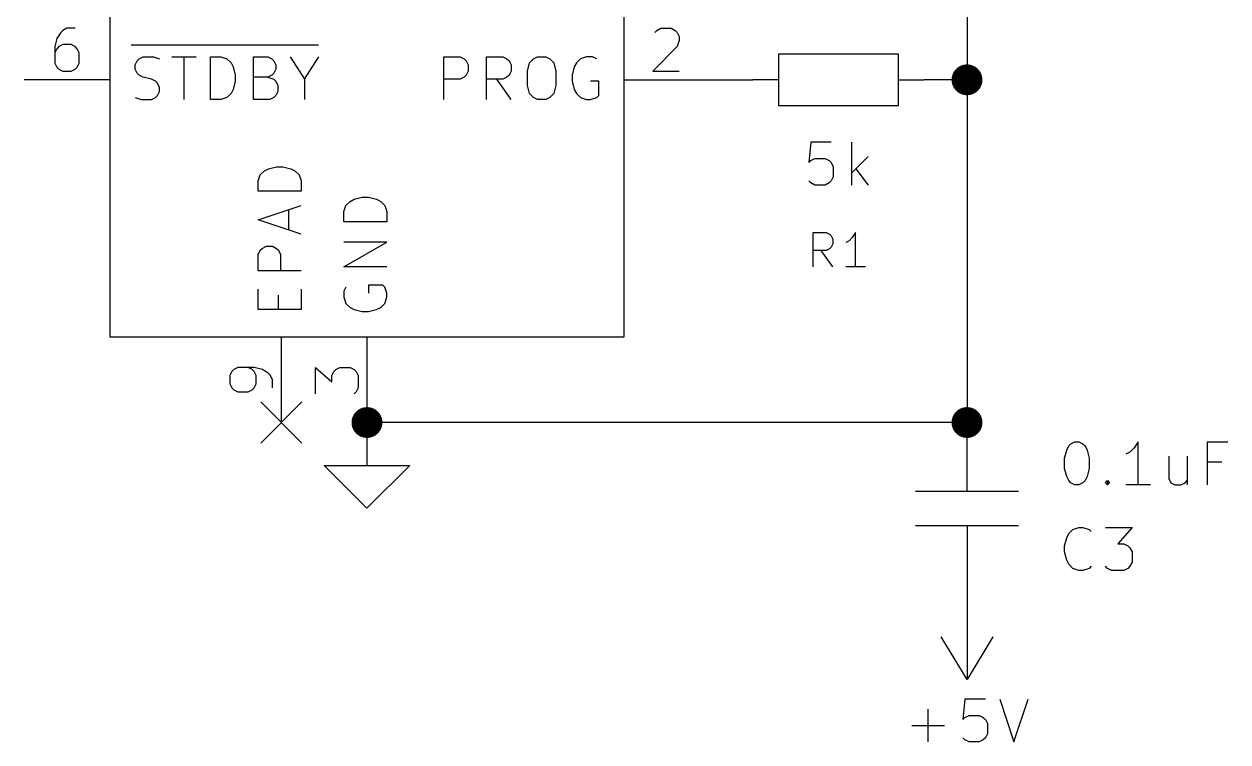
# Model space of a CAD drawing. Header units: inches. Extents: x 0.4 to 11.3, y -7.9 to -0.4.
# Drawn here: x 5.9 to 7.304, y -2.423 to -1.585 of the extents above; entities that cross this region are included whole.
import ezdxf

# ---------------------------------------------------------------- set-up
doc = ezdxf.new("R2010")
doc.units = ezdxf.units.IN
doc.header["$MEASUREMENT"] = 0
for name, color, linetype in [('BLUE', 174, 'CONTINUOUS'), ('GREENSIXTYFIVE', 129, 'CONTINUOUS'), ('LIGHTGREEN', 92, 'CONTINUOUS'), ('LIGHTRED', 12, 'CONTINUOUS'), ('RED', 14, 'CONTINUOUS'), ('WHITE', 250, 'CONTINUOUS')]:
    doc.layers.add(name, color=color, linetype=linetype)

msp = doc.modelspace()

# ---------------------------------------------------------------- linework, layer by layer
at = {"layer": 'BLUE', "linetype": 'CONTINUOUS'}
for p, q in [((6.176, -2.026), (6.224, -2.074)), ((6.224, -2.026), (6.176, -2.074))]:
    msp.add_line(p, q, dxfattribs=at)
at = {"layer": 'GREENSIXTYFIVE', "linetype": 'CONTINUOUS'}
for p, q in [((6.025, -1.6093), (6.2436, -1.6093)), ((6.025, -1.6093), (6.2436, -1.6093)), ((6.0295, -1.6327), (6.0319, -1.6279)), ((6.0295, -1.6327), (6.0319, -1.6279)), ((6.0319, -1.6279), (6.0343, -1.6255)), ((6.0319, -1.6279), (6.0343, -1.6255)), ((6.0343, -1.6255), (6.039, -1.6231)), ((6.0343, -1.6255), (6.039, -1.6231)), ((6.039, -1.6231), (6.0509, -1.6231)), ((6.039, -1.6231), (6.0509, -1.6231)), ((6.0509, -1.6231), (6.0581, -1.6255)), ((6.0509, -1.6231), (6.0581, -1.6255)), ((6.0724, -1.6231), (6.1009, -1.6231)), ((6.0724, -1.6231), (6.1009, -1.6231)), ((6.0867, -1.6731), (6.0867, -1.6231)), ((6.0867, -1.6731), (6.0867, -1.6231)), ((6.1176, -1.6731), (6.1176, -1.6231)), ((6.1176, -1.6231), (6.1295, -1.6231)), ((6.1176, -1.6731), (6.1176, -1.6231)), ((6.1176, -1.6231), (6.1295, -1.6231)), ((6.1295, -1.6231), (6.1367, -1.6255)), ((6.1295, -1.6231), (6.1367, -1.6255)), ((6.1367, -1.6255), (6.1414, -1.6303)), ((6.1367, -1.6255), (6.1414, -1.6303)), ((6.1676, -1.6731), (6.1676, -1.6231)), ((6.1676, -1.6231), (6.1843, -1.6231)), ((6.1676, -1.6731), (6.1676, -1.6231)), ((6.1676, -1.6231), (6.1843, -1.6231)), ((6.1843, -1.6231), (6.189, -1.6255)), ((6.1843, -1.6231), (6.189, -1.6255)), ((6.189, -1.6255), (6.1914, -1.6279)), ((6.189, -1.6255), (6.1914, -1.6279)), ((6.1914, -1.6279), (6.1938, -1.6327)), ((6.1914, -1.6279), (6.1938, -1.6327)), ((6.2105, -1.6231), (6.2271, -1.6493)), ((6.2105, -1.6231), (6.2271, -1.6493)), ((6.2271, -1.6493), (6.2438, -1.6231)), ((6.2271, -1.6493), (6.2438, -1.6231)), ((6.3895, -1.6731), (6.3895, -1.6231)), ((6.3895, -1.6231), (6.4086, -1.6231)), ((6.3895, -1.6731), (6.3895, -1.6231)), ((6.3895, -1.6231), (6.4086, -1.6231)), ((6.4086, -1.6231), (6.4133, -1.6255)), ((6.4086, -1.6231), (6.4133, -1.6255)), ((6.4133, -1.6255), (6.4157, -1.6279)), ((6.4133, -1.6255), (6.4157, -1.6279)), ((6.4157, -1.6279), (6.4181, -1.6327)), ((6.4157, -1.6279), (6.4181, -1.6327)), ((6.4395, -1.6731), (6.4395, -1.6231)), ((6.4395, -1.6231), (6.4586, -1.6231)), ((6.4395, -1.6731), (6.4395, -1.6231)), ((6.4395, -1.6231), (6.4586, -1.6231)), ((6.4586, -1.6231), (6.4633, -1.6255)), ((6.4586, -1.6231), (6.4633, -1.6255)), ((6.4633, -1.6255), (6.4657, -1.6279)), ((6.4633, -1.6255), (6.4657, -1.6279)), ((6.4657, -1.6279), (6.4681, -1.6327)), ((6.4657, -1.6279), (6.4681, -1.6327)), ((6.4895, -1.6303), (6.4943, -1.6255)), ((6.4895, -1.6303), (6.4943, -1.6255)), ((6.4943, -1.6255), (6.499, -1.6231)), ((6.4943, -1.6255), (6.499, -1.6231)), ((6.499, -1.6231), (6.5086, -1.6231)), ((6.499, -1.6231), (6.5086, -1.6231)), ((6.5086, -1.6231), (6.5133, -1.6255)), ((6.5086, -1.6231), (6.5133, -1.6255)), ((6.5133, -1.6255), (6.5181, -1.6303)), ((6.5133, -1.6255), (6.5181, -1.6303)), ((6.549, -1.6255), (6.5443, -1.6303)), ((6.549, -1.6255), (6.5443, -1.6303)), ((6.5562, -1.6231), (6.549, -1.6255)), ((6.5562, -1.6231), (6.549, -1.6255)), ((6.5633, -1.6231), (6.5562, -1.6231)), ((6.5633, -1.6231), (6.5562, -1.6231)), ((6.5681, -1.6255), (6.5633, -1.6231)), ((6.5681, -1.6255), (6.5633, -1.6231)), ((6.0295, -1.6374), (6.0295, -1.6327)), ((6.0295, -1.6374), (6.0295, -1.6327)), ((6.0319, -1.6422), (6.0295, -1.6374)), ((6.0319, -1.6422), (6.0295, -1.6374)), ((6.0343, -1.6446), (6.0319, -1.6422)), ((6.0343, -1.6446), (6.0319, -1.6422)), ((6.1414, -1.6303), (6.1438, -1.635)), ((6.1414, -1.6303), (6.1438, -1.635)), ((6.1438, -1.635), (6.1462, -1.6446)), ((6.1438, -1.635), (6.1462, -1.6446)), ((6.1914, -1.6422), (6.189, -1.6446)), ((6.1914, -1.6422), (6.189, -1.6446)), ((6.1938, -1.6374), (6.1914, -1.6422)), ((6.1938, -1.6374), (6.1914, -1.6422)), ((6.1938, -1.6327), (6.1938, -1.6374)), ((6.1938, -1.6327), (6.1938, -1.6374)), ((6.4181, -1.6398), (6.4157, -1.6446)), ((6.4181, -1.6398), (6.4157, -1.6446)), ((6.4181, -1.6327), (6.4181, -1.6398)), ((6.4181, -1.6327), (6.4181, -1.6398)), ((6.4681, -1.6398), (6.4657, -1.6446)), ((6.4681, -1.6398), (6.4657, -1.6446)), ((6.4681, -1.6327), (6.4681, -1.6398)), ((6.4681, -1.6327), (6.4681, -1.6398)), ((6.4871, -1.6398), (6.4895, -1.6303)), ((6.4871, -1.6398), (6.4895, -1.6303)), ((6.4871, -1.6565), (6.4871, -1.6398)), ((6.4871, -1.6565), (6.4871, -1.6398)), ((6.5181, -1.6303), (6.5205, -1.6398)), ((6.5181, -1.6303), (6.5205, -1.6398)), ((6.5205, -1.6398), (6.5205, -1.6565)), ((6.5205, -1.6398), (6.5205, -1.6565)), ((6.5419, -1.635), (6.5395, -1.6446)), ((6.5419, -1.635), (6.5395, -1.6446)), ((6.5443, -1.6303), (6.5419, -1.635)), ((6.5443, -1.6303), (6.5419, -1.635)), ((6.039, -1.6469), (6.0343, -1.6446)), ((6.039, -1.6469), (6.0343, -1.6446)), ((6.0486, -1.6493), (6.039, -1.6469)), ((6.0486, -1.6493), (6.039, -1.6469)), ((6.0533, -1.6517), (6.0486, -1.6493)), ((6.0533, -1.6517), (6.0486, -1.6493)), ((6.0557, -1.6541), (6.0533, -1.6517)), ((6.0557, -1.6541), (6.0533, -1.6517)), ((6.0581, -1.6588), (6.0557, -1.6541)), ((6.0581, -1.6588), (6.0557, -1.6541)), ((6.1462, -1.6517), (6.1438, -1.6612)), ((6.1462, -1.6517), (6.1438, -1.6612)), ((6.1462, -1.6446), (6.1462, -1.6517)), ((6.1462, -1.6446), (6.1462, -1.6517)), ((6.1843, -1.6469), (6.1676, -1.6469)), ((6.1843, -1.6469), (6.1676, -1.6469)), ((6.189, -1.6446), (6.1843, -1.6469)), ((6.189, -1.6446), (6.1843, -1.6469)), ((6.1843, -1.6469), (6.1914, -1.6493)), ((6.1843, -1.6469), (6.1914, -1.6493)), ((6.1914, -1.6493), (6.1938, -1.6517)), ((6.1914, -1.6493), (6.1938, -1.6517)), ((6.1938, -1.6517), (6.1962, -1.6565)), ((6.1938, -1.6517), (6.1962, -1.6565)), ((6.1962, -1.6565), (6.1962, -1.6636)), ((6.1962, -1.6565), (6.1962, -1.6636)), ((6.2271, -1.6493), (6.2271, -1.6731)), ((6.2271, -1.6493), (6.2271, -1.6731)), ((6.4086, -1.6493), (6.3895, -1.6493)), ((6.4086, -1.6493), (6.3895, -1.6493)), ((6.4133, -1.6469), (6.4086, -1.6493)), ((6.4133, -1.6469), (6.4086, -1.6493)), ((6.4157, -1.6446), (6.4133, -1.6469)), ((6.4157, -1.6446), (6.4133, -1.6469)), ((6.4586, -1.6493), (6.4395, -1.6493)), ((6.4586, -1.6493), (6.4395, -1.6493)), ((6.4681, -1.6731), (6.4514, -1.6493)), ((6.4681, -1.6731), (6.4514, -1.6493)), ((6.4633, -1.6469), (6.4586, -1.6493)), ((6.4633, -1.6469), (6.4586, -1.6493)), ((6.4657, -1.6446), (6.4633, -1.6469)), ((6.4657, -1.6446), (6.4633, -1.6469)), ((6.4895, -1.666), (6.4871, -1.6565)), ((6.4895, -1.666), (6.4871, -1.6565)), ((6.5205, -1.6565), (6.5181, -1.666)), ((6.5205, -1.6565), (6.5181, -1.666)), ((6.5395, -1.6446), (6.5395, -1.6517)), ((6.5395, -1.6446), (6.5395, -1.6517)), ((6.5395, -1.6517), (6.5419, -1.6612)), ((6.5395, -1.6517), (6.5419, -1.6612)), ((6.5705, -1.6517), (6.5609, -1.6517)), ((6.5705, -1.6517), (6.5609, -1.6517)), ((6.5705, -1.6684), (6.5705, -1.6517)), ((6.5705, -1.6684), (6.5705, -1.6517)), ((6.0295, -1.6708), (6.0367, -1.6731)), ((6.0295, -1.6708), (6.0367, -1.6731)), ((6.0486, -1.6731), (6.0533, -1.6708)), ((6.0486, -1.6731), (6.0533, -1.6708)), ((6.0533, -1.6708), (6.0557, -1.6684)), ((6.0533, -1.6708), (6.0557, -1.6684)), ((6.0557, -1.6684), (6.0581, -1.6636)), ((6.0557, -1.6684), (6.0581, -1.6636)), ((6.0581, -1.6636), (6.0581, -1.6588)), ((6.0581, -1.6636), (6.0581, -1.6588)), ((6.1367, -1.6708), (6.1295, -1.6731)), ((6.1367, -1.6708), (6.1295, -1.6731)), ((6.1414, -1.666), (6.1367, -1.6708)), ((6.1414, -1.666), (6.1367, -1.6708)), ((6.1438, -1.6612), (6.1414, -1.666)), ((6.1438, -1.6612), (6.1414, -1.666)), ((6.1914, -1.6708), (6.1867, -1.6731)), ((6.1914, -1.6708), (6.1867, -1.6731)), ((6.1938, -1.6684), (6.1914, -1.6708)), ((6.1938, -1.6684), (6.1914, -1.6708)), ((6.1962, -1.6636), (6.1938, -1.6684)), ((6.1962, -1.6636), (6.1938, -1.6684)), ((6.4943, -1.6708), (6.4895, -1.666)), ((6.4943, -1.6708), (6.4895, -1.666)), ((6.499, -1.6731), (6.4943, -1.6708)), ((6.499, -1.6731), (6.4943, -1.6708)), ((6.5133, -1.6708), (6.5086, -1.6731)), ((6.5133, -1.6708), (6.5086, -1.6731)), ((6.5181, -1.666), (6.5133, -1.6708)), ((6.5181, -1.666), (6.5133, -1.6708)), ((6.5419, -1.6612), (6.5443, -1.666)), ((6.5419, -1.6612), (6.5443, -1.666)), ((6.5443, -1.666), (6.549, -1.6708)), ((6.5443, -1.666), (6.549, -1.6708)), ((6.549, -1.6708), (6.5562, -1.6731)), ((6.549, -1.6708), (6.5562, -1.6731)), ((6.5609, -1.6731), (6.5681, -1.6708)), ((6.5609, -1.6731), (6.5681, -1.6708)), ((6.5681, -1.6708), (6.5705, -1.6684)), ((6.5681, -1.6708), (6.5705, -1.6684)), ((6.0367, -1.6731), (6.0486, -1.6731)), ((6.0367, -1.6731), (6.0486, -1.6731)), ((6.1295, -1.6731), (6.1176, -1.6731)), ((6.1295, -1.6731), (6.1176, -1.6731)), ((6.1867, -1.6731), (6.1676, -1.6731)), ((6.1867, -1.6731), (6.1676, -1.6731)), ((6.5086, -1.6731), (6.499, -1.6731)), ((6.5086, -1.6731), (6.499, -1.6731)), ((6.5562, -1.6731), (6.5609, -1.6731)), ((6.5562, -1.6731), (6.5609, -1.6731)), ((6.8179, -1.7228), (6.8155, -1.7466)), ((6.8179, -1.7228), (6.8155, -1.7466)), ((6.8417, -1.7228), (6.8179, -1.7228)), ((6.8417, -1.7228), (6.8179, -1.7228)), ((6.8655, -1.7728), (6.8655, -1.7228)), ((6.8655, -1.7728), (6.8655, -1.7228)), ((6.8845, -1.7395), (6.8655, -1.7585)), ((6.8845, -1.7395), (6.8655, -1.7585)), ((6.1803, -1.7562), (6.185, -1.7538)), ((6.1803, -1.7562), (6.185, -1.7538)), ((6.185, -1.7538), (6.1946, -1.7514)), ((6.185, -1.7538), (6.1946, -1.7514)), ((6.1946, -1.7514), (6.2017, -1.7514)), ((6.1946, -1.7514), (6.2017, -1.7514)), ((6.2017, -1.7514), (6.2112, -1.7538)), ((6.2017, -1.7514), (6.2112, -1.7538)), ((6.2112, -1.7538), (6.216, -1.7562)), ((6.2112, -1.7538), (6.216, -1.7562)), ((6.8155, -1.7466), (6.8179, -1.7442)), ((6.8155, -1.7466), (6.8179, -1.7442)), ((6.8179, -1.7442), (6.8226, -1.7418)), ((6.8179, -1.7442), (6.8226, -1.7418)), ((6.8226, -1.7418), (6.8345, -1.7418)), ((6.8226, -1.7418), (6.8345, -1.7418)), ((6.8345, -1.7418), (6.8393, -1.7442)), ((6.8345, -1.7418), (6.8393, -1.7442)), ((6.8393, -1.7442), (6.8417, -1.7466)), ((6.8393, -1.7442), (6.8417, -1.7466)), ((6.8417, -1.7466), (6.844, -1.7514)), ((6.8417, -1.7466), (6.844, -1.7514)), ((6.844, -1.7514), (6.844, -1.7633)), ((6.844, -1.7514), (6.844, -1.7633)), ((6.8702, -1.7538), (6.8845, -1.7728)), ((6.8702, -1.7538), (6.8845, -1.7728)), ((6.1731, -1.7681), (6.1755, -1.761)), ((6.1731, -1.7681), (6.1755, -1.761)), ((6.1731, -1.78), (6.1731, -1.7681)), ((6.1731, -1.78), (6.1731, -1.7681)), ((6.1755, -1.761), (6.1803, -1.7562)), ((6.1755, -1.761), (6.1803, -1.7562)), ((6.216, -1.7562), (6.2208, -1.761)), ((6.216, -1.7562), (6.2208, -1.761)), ((6.2208, -1.761), (6.2231, -1.7681)), ((6.2208, -1.761), (6.2231, -1.7681)), ((6.2231, -1.7681), (6.2231, -1.78)), ((6.2231, -1.7681), (6.2231, -1.78)), ((6.8179, -1.7704), (6.8155, -1.768)), ((6.8179, -1.7704), (6.8155, -1.768)), ((6.8417, -1.768), (6.8393, -1.7704)), ((6.8417, -1.768), (6.8393, -1.7704)), ((6.844, -1.7633), (6.8417, -1.768)), ((6.844, -1.7633), (6.8417, -1.768)), ((6.2231, -1.78), (6.1731, -1.78)), ((6.2231, -1.78), (6.1731, -1.78)), ((6.8226, -1.7728), (6.8179, -1.7704)), ((6.8226, -1.7728), (6.8179, -1.7704)), ((6.8345, -1.7728), (6.8226, -1.7728)), ((6.8345, -1.7728), (6.8226, -1.7728)), ((6.8393, -1.7704), (6.8345, -1.7728)), ((6.8393, -1.7704), (6.8345, -1.7728)), ((6.1731, -1.8133), (6.2231, -1.7967)), ((6.1731, -1.8133), (6.2231, -1.7967)), ((6.2731, -1.8038), (6.2755, -1.7967)), ((6.2731, -1.8038), (6.2755, -1.7967)), ((6.2755, -1.7967), (6.2803, -1.7919)), ((6.2755, -1.7967), (6.2803, -1.7919)), ((6.2803, -1.7919), (6.285, -1.7895)), ((6.2803, -1.7919), (6.285, -1.7895)), ((6.285, -1.7895), (6.2946, -1.7871)), ((6.285, -1.7895), (6.2946, -1.7871)), ((6.2946, -1.7871), (6.3017, -1.7871)), ((6.2946, -1.7871), (6.3017, -1.7871)), ((6.3017, -1.7871), (6.3112, -1.7895)), ((6.3017, -1.7871), (6.3112, -1.7895)), ((6.3112, -1.7895), (6.316, -1.7919)), ((6.3112, -1.7895), (6.316, -1.7919)), ((6.316, -1.7919), (6.3208, -1.7967)), ((6.316, -1.7919), (6.3208, -1.7967)), ((6.3208, -1.7967), (6.3231, -1.8038)), ((6.3208, -1.7967), (6.3231, -1.8038)), ((6.2088, -1.8252), (6.2088, -1.8014)), ((6.2088, -1.8252), (6.2088, -1.8014)), ((6.2731, -1.8157), (6.2731, -1.8038)), ((6.2731, -1.8157), (6.2731, -1.8038)), ((6.3231, -1.8038), (6.3231, -1.8157)), ((6.3231, -1.8038), (6.3231, -1.8157)), ((6.2231, -1.83), (6.1731, -1.8133)), ((6.2231, -1.83), (6.1731, -1.8133)), ((6.3231, -1.8157), (6.2731, -1.8157)), ((6.3231, -1.8157), (6.2731, -1.8157)), ((6.2731, -1.8681), (6.3231, -1.8395)), ((6.3231, -1.8395), (6.2731, -1.8395)), ((6.2731, -1.8681), (6.3231, -1.8395)), ((6.3231, -1.8395), (6.2731, -1.8395)), ((6.8205, -1.8682), (6.8205, -1.8282)), ((6.8205, -1.8282), (6.8357, -1.8282)), ((6.8205, -1.8682), (6.8205, -1.8282)), ((6.8205, -1.8282), (6.8357, -1.8282)), ((6.8357, -1.8282), (6.8395, -1.8301)), ((6.8357, -1.8282), (6.8395, -1.8301)), ((6.8395, -1.8301), (6.8414, -1.832)), ((6.8395, -1.8301), (6.8414, -1.832)), ((6.8414, -1.832), (6.8433, -1.8359)), ((6.8414, -1.832), (6.8433, -1.8359)), ((6.8433, -1.8359), (6.8433, -1.8416)), ((6.8433, -1.8359), (6.8433, -1.8416)), ((6.8624, -1.8378), (6.8586, -1.8397)), ((6.8624, -1.8378), (6.8586, -1.8397)), ((6.8662, -1.834), (6.8624, -1.8378)), ((6.8662, -1.834), (6.8624, -1.8378)), ((6.87, -1.8282), (6.8662, -1.834)), ((6.87, -1.8282), (6.8662, -1.834)), ((6.87, -1.8682), (6.87, -1.8282)), ((6.87, -1.8682), (6.87, -1.8282)), ((6.1731, -1.8538), (6.1755, -1.849)), ((6.1731, -1.8538), (6.1755, -1.849)), ((6.1755, -1.849), (6.1779, -1.8467)), ((6.1755, -1.849), (6.1779, -1.8467)), ((6.1779, -1.8467), (6.1827, -1.8443)), ((6.1779, -1.8467), (6.1827, -1.8443)), ((6.1827, -1.8443), (6.1898, -1.8443)), ((6.1827, -1.8443), (6.1898, -1.8443)), ((6.1898, -1.8443), (6.1946, -1.8467)), ((6.1898, -1.8443), (6.1946, -1.8467)), ((6.1946, -1.8467), (6.1969, -1.849)), ((6.1946, -1.8467), (6.1969, -1.849)), ((6.1969, -1.849), (6.1993, -1.8538)), ((6.1969, -1.849), (6.1993, -1.8538)), ((6.8357, -1.8492), (6.8205, -1.8492)), ((6.8357, -1.8492), (6.8205, -1.8492)), ((6.8433, -1.8682), (6.83, -1.8492)), ((6.8433, -1.8682), (6.83, -1.8492)), ((6.8395, -1.8473), (6.8357, -1.8492)), ((6.8395, -1.8473), (6.8357, -1.8492)), ((6.8414, -1.8454), (6.8395, -1.8473)), ((6.8414, -1.8454), (6.8395, -1.8473)), ((6.8433, -1.8416), (6.8414, -1.8454)), ((6.8433, -1.8416), (6.8414, -1.8454)), ((6.1731, -1.8729), (6.1731, -1.8538)), ((6.1731, -1.8729), (6.1731, -1.8538)), ((6.1993, -1.8538), (6.1993, -1.8729)), ((6.1993, -1.8538), (6.1993, -1.8729)), ((6.2231, -1.8729), (6.1731, -1.8729)), ((6.2231, -1.8729), (6.1731, -1.8729)), ((6.3231, -1.8681), (6.2731, -1.8681)), ((6.3231, -1.8681), (6.2731, -1.8681)), ((6.8814, -1.8682), (6.8586, -1.8682)), ((6.8814, -1.8682), (6.8586, -1.8682)), ((6.1731, -1.9181), (6.1731, -1.8943)), ((6.1731, -1.9181), (6.1731, -1.8943)), ((6.2231, -1.8943), (6.2231, -1.9181)), ((6.2231, -1.8943), (6.2231, -1.9181)), ((6.2755, -1.8919), (6.2731, -1.8967)), ((6.2755, -1.8919), (6.2731, -1.8967)), ((6.3184, -1.8895), (6.3017, -1.8895)), ((6.3017, -1.8895), (6.3017, -1.899)), ((6.3184, -1.8895), (6.3017, -1.8895)), ((6.3017, -1.8895), (6.3017, -1.899)), ((6.3208, -1.8919), (6.3184, -1.8895)), ((6.3208, -1.8919), (6.3184, -1.8895)), ((6.3231, -1.899), (6.3208, -1.8919)), ((6.3231, -1.899), (6.3208, -1.8919)), ((6.1969, -1.9181), (6.1969, -1.9014)), ((6.1969, -1.9181), (6.1969, -1.9014)), ((6.2731, -1.8967), (6.2731, -1.9038)), ((6.2731, -1.8967), (6.2731, -1.9038)), ((6.2731, -1.9038), (6.2755, -1.9109)), ((6.2731, -1.9038), (6.2755, -1.9109)), ((6.3208, -1.9109), (6.3231, -1.9038)), ((6.3208, -1.9109), (6.3231, -1.9038)), ((6.3231, -1.9038), (6.3231, -1.899)), ((6.3231, -1.9038), (6.3231, -1.899)), ((6.2231, -1.9181), (6.1731, -1.9181)), ((6.2231, -1.9181), (6.1731, -1.9181)), ((6.2755, -1.9109), (6.2803, -1.9157)), ((6.2755, -1.9109), (6.2803, -1.9157)), ((6.2803, -1.9157), (6.285, -1.9181)), ((6.2803, -1.9157), (6.285, -1.9181)), ((6.285, -1.9181), (6.2946, -1.9205)), ((6.285, -1.9181), (6.2946, -1.9205)), ((6.2946, -1.9205), (6.3017, -1.9205)), ((6.2946, -1.9205), (6.3017, -1.9205)), ((6.3017, -1.9205), (6.3112, -1.9181)), ((6.3017, -1.9205), (6.3112, -1.9181)), ((6.3112, -1.9181), (6.316, -1.9157)), ((6.3112, -1.9181), (6.316, -1.9157)), ((6.316, -1.9157), (6.3208, -1.9109)), ((6.316, -1.9157), (6.3208, -1.9109)), ((7.1163, -2.0821), (7.1187, -2.0773)), ((7.1163, -2.0821), (7.1187, -2.0773)), ((7.1187, -2.0773), (7.121, -2.0749)), ((7.1187, -2.0773), (7.121, -2.0749)), ((7.121, -2.0749), (7.1258, -2.0726)), ((7.121, -2.0749), (7.1258, -2.0726)), ((7.1258, -2.0726), (7.1306, -2.0726)), ((7.1258, -2.0726), (7.1306, -2.0726)), ((7.1306, -2.0726), (7.1353, -2.0749)), ((7.1306, -2.0726), (7.1353, -2.0749)), ((7.1353, -2.0749), (7.1377, -2.0773)), ((7.1353, -2.0749), (7.1377, -2.0773)), ((7.1377, -2.0773), (7.1401, -2.0821)), ((7.1377, -2.0773), (7.1401, -2.0821)), ((7.1996, -2.0726), (7.1949, -2.0797)), ((7.1996, -2.0726), (7.1949, -2.0797)), ((7.1996, -2.1226), (7.1996, -2.0726)), ((7.1996, -2.1226), (7.1996, -2.0726)), ((7.2806, -2.1226), (7.2806, -2.0726)), ((7.2806, -2.0726), (7.3044, -2.0726)), ((7.2806, -2.1226), (7.2806, -2.0726)), ((7.2806, -2.0726), (7.3044, -2.0726)), ((7.1139, -2.0916), (7.1163, -2.0821)), ((7.1139, -2.0916), (7.1163, -2.0821)), ((7.1139, -2.1035), (7.1139, -2.0916)), ((7.1139, -2.1035), (7.1139, -2.0916)), ((7.1401, -2.0821), (7.1425, -2.0916)), ((7.1401, -2.0821), (7.1425, -2.0916)), ((7.1425, -2.0916), (7.1425, -2.1035)), ((7.1425, -2.0916), (7.1425, -2.1035)), ((7.1901, -2.0845), (7.1853, -2.0868)), ((7.1901, -2.0845), (7.1853, -2.0868)), ((7.1949, -2.0797), (7.1901, -2.0845)), ((7.1949, -2.0797), (7.1901, -2.0845)), ((7.2353, -2.0892), (7.2353, -2.1154)), ((7.2353, -2.0892), (7.2353, -2.1154)), ((7.2568, -2.0892), (7.2568, -2.1226)), ((7.2568, -2.0892), (7.2568, -2.1226)), ((7.1163, -2.113), (7.1139, -2.1035)), ((7.1163, -2.113), (7.1139, -2.1035)), ((7.1425, -2.1035), (7.1401, -2.113)), ((7.1425, -2.1035), (7.1401, -2.113)), ((7.2972, -2.0964), (7.2806, -2.0964)), ((7.2972, -2.0964), (7.2806, -2.0964)), ((7.1187, -2.1178), (7.1163, -2.113)), ((7.1187, -2.1178), (7.1163, -2.113)), ((7.121, -2.1202), (7.1187, -2.1178)), ((7.121, -2.1202), (7.1187, -2.1178)), ((7.1258, -2.1226), (7.121, -2.1202)), ((7.1258, -2.1226), (7.121, -2.1202)), ((7.1353, -2.1202), (7.1306, -2.1226)), ((7.1353, -2.1202), (7.1306, -2.1226)), ((7.1377, -2.1178), (7.1353, -2.1202)), ((7.1377, -2.1178), (7.1353, -2.1202)), ((7.1401, -2.113), (7.1377, -2.1178)), ((7.1401, -2.113), (7.1377, -2.1178)), ((7.1615, -2.1202), (7.1639, -2.1178)), ((7.1615, -2.1202), (7.1639, -2.1178)), ((7.1639, -2.1226), (7.1615, -2.1202)), ((7.1639, -2.1226), (7.1615, -2.1202)), ((7.1639, -2.1178), (7.1663, -2.1202)), ((7.1639, -2.1178), (7.1639, -2.1226)), ((7.1639, -2.1178), (7.1663, -2.1202)), ((7.1639, -2.1178), (7.1639, -2.1226)), ((7.1663, -2.1202), (7.1639, -2.1226)), ((7.1663, -2.1202), (7.1639, -2.1226)), ((7.2353, -2.1154), (7.2377, -2.1202)), ((7.2353, -2.1154), (7.2377, -2.1202)), ((7.2377, -2.1202), (7.2425, -2.1226)), ((7.2377, -2.1202), (7.2425, -2.1226)), ((7.2496, -2.1226), (7.2544, -2.1202)), ((7.2496, -2.1226), (7.2544, -2.1202)), ((7.2544, -2.1202), (7.2568, -2.1178)), ((7.2544, -2.1202), (7.2568, -2.1178)), ((7.1306, -2.1226), (7.1258, -2.1226)), ((7.1306, -2.1226), (7.1258, -2.1226)), ((7.2139, -2.1226), (7.1853, -2.1226)), ((7.2139, -2.1226), (7.1853, -2.1226)), ((7.2425, -2.1226), (7.2496, -2.1226)), ((7.2425, -2.1226), (7.2496, -2.1226)), ((7.1187, -2.1797), (7.1234, -2.1749)), ((7.1187, -2.1797), (7.1234, -2.1749)), ((7.1234, -2.1749), (7.1306, -2.1726)), ((7.1234, -2.1749), (7.1306, -2.1726)), ((7.1306, -2.1726), (7.1353, -2.1726)), ((7.1306, -2.1726), (7.1353, -2.1726)), ((7.1353, -2.1726), (7.1425, -2.1749)), ((7.1353, -2.1726), (7.1425, -2.1749)), ((7.1425, -2.1749), (7.1449, -2.1773)), ((7.1425, -2.1749), (7.1449, -2.1773)), ((7.1615, -2.1726), (7.1925, -2.1726)), ((7.1615, -2.1726), (7.1925, -2.1726)), ((7.1925, -2.1726), (7.1758, -2.1916)), ((7.1925, -2.1726), (7.1758, -2.1916)), ((7.1139, -2.194), (7.1163, -2.1845)), ((7.1139, -2.194), (7.1163, -2.1845)), ((7.1163, -2.1845), (7.1187, -2.1797)), ((7.1163, -2.1845), (7.1187, -2.1797)), ((7.1139, -2.2011), (7.1139, -2.194)), ((7.1139, -2.2011), (7.1139, -2.194)), ((7.1163, -2.2106), (7.1139, -2.2011)), ((7.1163, -2.2106), (7.1139, -2.2011)), ((7.1758, -2.1916), (7.1829, -2.1916)), ((7.1758, -2.1916), (7.1829, -2.1916)), ((7.1829, -2.1916), (7.1877, -2.194)), ((7.1829, -2.1916), (7.1877, -2.194)), ((7.1877, -2.194), (7.1901, -2.1964)), ((7.1877, -2.194), (7.1901, -2.1964)), ((7.1901, -2.1964), (7.1925, -2.2011)), ((7.1901, -2.1964), (7.1925, -2.2011)), ((7.1925, -2.2011), (7.1925, -2.213)), ((7.1925, -2.2011), (7.1925, -2.213)), ((7.1187, -2.2154), (7.1163, -2.2106)), ((7.1187, -2.2154), (7.1163, -2.2106)), ((7.1234, -2.2202), (7.1187, -2.2154)), ((7.1234, -2.2202), (7.1187, -2.2154)), ((7.1449, -2.2178), (7.1425, -2.2202)), ((7.1449, -2.2178), (7.1425, -2.2202)), ((7.1639, -2.2202), (7.1615, -2.2178)), ((7.1639, -2.2202), (7.1615, -2.2178)), ((7.1901, -2.2178), (7.1877, -2.2202)), ((7.1901, -2.2178), (7.1877, -2.2202)), ((7.1925, -2.213), (7.1901, -2.2178)), ((7.1925, -2.213), (7.1901, -2.2178)), ((7.1306, -2.2226), (7.1234, -2.2202)), ((7.1306, -2.2226), (7.1234, -2.2202)), ((7.1353, -2.2226), (7.1306, -2.2226)), ((7.1353, -2.2226), (7.1306, -2.2226)), ((7.1425, -2.2202), (7.1353, -2.2226)), ((7.1425, -2.2202), (7.1353, -2.2226)), ((7.1687, -2.2226), (7.1639, -2.2202)), ((7.1687, -2.2226), (7.1639, -2.2202)), ((7.1829, -2.2226), (7.1687, -2.2226)), ((7.1829, -2.2226), (7.1687, -2.2226)), ((7.1877, -2.2202), (7.1829, -2.2226)), ((7.1877, -2.2202), (7.1829, -2.2226)), ((6.9976, -2.3728), (6.9952, -2.3966)), ((6.9976, -2.3728), (6.9952, -2.3966)), ((7.0214, -2.3728), (6.9976, -2.3728)), ((7.0214, -2.3728), (6.9976, -2.3728)), ((7.0381, -2.3728), (7.0548, -2.4228)), ((7.0381, -2.3728), (7.0548, -2.4228)), ((7.0548, -2.4228), (7.0714, -2.3728)), ((7.0548, -2.4228), (7.0714, -2.3728)), ((6.9548, -2.4228), (6.9548, -2.3847)), ((6.9548, -2.4228), (6.9548, -2.3847)), ((6.9952, -2.3966), (6.9976, -2.3942)), ((6.9952, -2.3966), (6.9976, -2.3942)), ((6.9976, -2.3942), (7.0024, -2.3918)), ((6.9976, -2.3942), (7.0024, -2.3918)), ((7.0024, -2.3918), (7.0143, -2.3918)), ((7.0024, -2.3918), (7.0143, -2.3918)), ((7.0143, -2.3918), (7.019, -2.3942)), ((7.0143, -2.3918), (7.019, -2.3942)), ((7.019, -2.3942), (7.0214, -2.3966)), ((7.019, -2.3942), (7.0214, -2.3966)), ((7.0214, -2.3966), (7.0238, -2.4014)), ((7.0214, -2.3966), (7.0238, -2.4014)), ((7.0238, -2.4014), (7.0238, -2.4133)), ((7.0238, -2.4014), (7.0238, -2.4133)), ((6.9357, -2.4038), (6.9738, -2.4038)), ((6.9357, -2.4038), (6.9738, -2.4038)), ((7.0238, -2.4133), (7.0214, -2.418)), ((7.0238, -2.4133), (7.0214, -2.418)), ((6.9976, -2.4204), (6.9952, -2.418)), ((6.9976, -2.4204), (6.9952, -2.418)), ((7.0024, -2.4228), (6.9976, -2.4204)), ((7.0024, -2.4228), (6.9976, -2.4204)), ((7.0143, -2.4228), (7.0024, -2.4228)), ((7.0143, -2.4228), (7.0024, -2.4228)), ((7.019, -2.4204), (7.0143, -2.4228)), ((7.019, -2.4204), (7.0143, -2.4228)), ((7.0214, -2.418), (7.019, -2.4204)), ((7.0214, -2.418), (7.019, -2.4204))]:
    msp.add_line(p, q, dxfattribs=at)
at = {"layer": 'LIGHTGREEN', "linetype": 'CONTINUOUS'}
for p, q in [((7, -1.55), (7, -1.65)), ((6.7, -1.65), (6.75, -1.65)), ((7, -1.65), (6.95, -1.65)), ((7, -1.65), (7, -2.05)), ((7, -2.05), (6.3, -2.05))]:
    msp.add_line(p, q, dxfattribs=at)
at = {"layer": 'LIGHTGREEN', "const_width": 0.018}
for points in [[(6.991, -1.65, 1), (7.009, -1.65, 1)], [(6.291, -2.05, 1), (6.309, -2.05, 1)], [(6.991, -2.05, 1), (7.009, -2.05, 1)]]:
    msp.add_lwpolyline(points, format="xyb", close=True, dxfattribs=at)
at = {"layer": 'LIGHTRED', "linetype": 'CONTINUOUS'}
for p, q in [((5.9429, -1.5946), (5.9381, -1.6018)), ((5.9429, -1.5946), (5.9381, -1.6018)), ((5.9452, -1.5923), (5.9429, -1.5946)), ((5.9452, -1.5923), (5.9429, -1.5946)), ((5.95, -1.5899), (5.9452, -1.5923)), ((5.95, -1.5899), (5.9452, -1.5923)), ((5.9595, -1.5899), (5.95, -1.5899)), ((5.9595, -1.5899), (5.95, -1.5899)), ((6.6357, -1.5946), (6.6381, -1.5923)), ((6.6357, -1.5946), (6.6381, -1.5923)), ((6.6381, -1.5923), (6.6429, -1.5899)), ((6.6381, -1.5923), (6.6429, -1.5899)), ((6.6429, -1.5899), (6.6548, -1.5899)), ((6.6429, -1.5899), (6.6548, -1.5899)), ((6.6548, -1.5899), (6.6595, -1.5923)), ((6.6548, -1.5899), (6.6595, -1.5923)), ((6.6595, -1.5923), (6.6619, -1.5946)), ((6.6595, -1.5923), (6.6619, -1.5946)), ((6.6619, -1.5946), (6.6643, -1.5994)), ((6.6619, -1.5946), (6.6643, -1.5994)), ((6.6643, -1.5994), (6.6643, -1.6042)), ((6.6643, -1.5994), (6.6643, -1.6042)), ((5.9381, -1.6018), (5.9357, -1.6113)), ((5.9381, -1.6018), (5.9357, -1.6113)), ((5.9357, -1.6113), (5.9357, -1.6304)), ((5.9357, -1.6113), (5.9357, -1.6304)), ((5.9381, -1.6137), (5.9357, -1.6184)), ((5.9381, -1.6137), (5.9357, -1.6184)), ((5.9405, -1.6113), (5.9381, -1.6137)), ((5.9405, -1.6113), (5.9381, -1.6137)), ((5.9452, -1.6089), (5.9405, -1.6113)), ((5.9452, -1.6089), (5.9405, -1.6113)), ((5.9548, -1.6089), (5.9452, -1.6089)), ((5.9548, -1.6089), (5.9452, -1.6089)), ((5.9595, -1.6113), (5.9548, -1.6089)), ((5.9595, -1.6113), (5.9548, -1.6089)), ((5.9619, -1.6137), (5.9595, -1.6113)), ((5.9619, -1.6137), (5.9595, -1.6113)), ((5.9643, -1.6184), (5.9619, -1.6137)), ((5.9643, -1.6184), (5.9619, -1.6137)), ((6.6619, -1.6113), (6.6333, -1.6399)), ((6.6619, -1.6113), (6.6333, -1.6399)), ((6.6643, -1.6042), (6.6619, -1.6113)), ((6.6643, -1.6042), (6.6619, -1.6113)), ((5.9643, -1.6304), (5.9643, -1.6184)), ((5.9643, -1.6304), (5.9643, -1.6184)), ((5.9357, -1.6304), (5.9381, -1.6351)), ((5.9357, -1.6304), (5.9381, -1.6351)), ((5.9381, -1.6351), (5.9405, -1.6375)), ((5.9381, -1.6351), (5.9405, -1.6375)), ((5.9405, -1.6375), (5.9452, -1.6399)), ((5.9405, -1.6375), (5.9452, -1.6399)), ((5.9452, -1.6399), (5.9548, -1.6399)), ((5.9452, -1.6399), (5.9548, -1.6399)), ((5.9548, -1.6399), (5.9595, -1.6375)), ((5.9548, -1.6399), (5.9595, -1.6375)), ((5.9595, -1.6375), (5.9619, -1.6351)), ((5.9595, -1.6375), (5.9619, -1.6351)), ((5.9619, -1.6351), (5.9643, -1.6304)), ((5.9619, -1.6351), (5.9643, -1.6304)), ((6.6333, -1.6399), (6.6643, -1.6399)), ((6.6333, -1.6399), (6.6643, -1.6399)), ((6.1423, -1.9905), (6.1399, -1.9952)), ((6.1423, -1.9905), (6.1399, -1.9952)), ((6.1446, -1.9881), (6.1423, -1.9905)), ((6.1446, -1.9881), (6.1423, -1.9905)), ((6.1494, -1.9857), (6.1446, -1.9881)), ((6.1494, -1.9857), (6.1446, -1.9881)), ((6.1684, -1.9857), (6.1494, -1.9857)), ((6.1684, -1.9857), (6.1494, -1.9857)), ((6.1661, -1.9881), (6.1613, -1.9857)), ((6.1661, -1.9881), (6.1613, -1.9857)), ((6.1684, -1.9905), (6.1661, -1.9881)), ((6.1684, -1.9905), (6.1661, -1.9881)), ((6.178, -1.9881), (6.1684, -1.9857)), ((6.178, -1.9881), (6.1684, -1.9857)), ((6.1708, -1.9952), (6.1684, -1.9905)), ((6.1708, -1.9952), (6.1684, -1.9905)), ((6.1851, -1.9929), (6.178, -1.9881)), ((6.1851, -1.9929), (6.178, -1.9881)), ((6.1875, -1.9952), (6.1851, -1.9929)), ((6.1875, -1.9952), (6.1851, -1.9929)), ((6.2399, -2.0167), (6.2399, -1.9857)), ((6.2399, -1.9857), (6.2589, -2.0024)), ((6.2399, -2.0167), (6.2399, -1.9857)), ((6.2399, -1.9857), (6.2589, -2.0024)), ((6.2589, -1.9952), (6.2613, -1.9905)), ((6.2589, -1.9952), (6.2613, -1.9905)), ((6.2613, -1.9905), (6.2637, -1.9881)), ((6.2613, -1.9905), (6.2637, -1.9881)), ((6.2637, -1.9881), (6.2684, -1.9857)), ((6.2637, -1.9881), (6.2684, -1.9857)), ((6.2684, -1.9857), (6.2804, -1.9857)), ((6.2684, -1.9857), (6.2804, -1.9857)), ((6.2804, -1.9857), (6.2851, -1.9881)), ((6.2804, -1.9857), (6.2851, -1.9881)), ((6.2851, -1.9881), (6.2875, -1.9905)), ((6.2851, -1.9881), (6.2875, -1.9905)), ((6.2875, -1.9905), (6.2899, -1.9952)), ((6.2875, -1.9905), (6.2899, -1.9952)), ((6.1399, -1.9952), (6.1399, -2.0048)), ((6.1399, -1.9952), (6.1399, -2.0048)), ((6.1399, -2.0048), (6.1423, -2.0095)), ((6.1399, -2.0048), (6.1423, -2.0095)), ((6.1684, -2.0095), (6.1708, -2.0048)), ((6.1684, -2.0095), (6.1708, -2.0048)), ((6.1708, -2.0048), (6.1708, -1.9952)), ((6.1708, -2.0048), (6.1708, -1.9952)), ((6.1899, -2), (6.1875, -1.9952)), ((6.1899, -2), (6.1875, -1.9952)), ((6.1899, -2.0095), (6.1899, -2)), ((6.1899, -2.0095), (6.1899, -2)), ((6.2589, -2.0024), (6.2589, -1.9952)), ((6.2589, -2.0024), (6.2589, -1.9952)), ((6.2899, -1.9952), (6.2899, -2.0095)), ((6.2899, -1.9952), (6.2899, -2.0095)), ((6.1423, -2.0095), (6.1446, -2.0119)), ((6.1423, -2.0095), (6.1446, -2.0119)), ((6.1446, -2.0119), (6.1494, -2.0143)), ((6.1446, -2.0119), (6.1494, -2.0143)), ((6.1494, -2.0143), (6.1613, -2.0143)), ((6.1494, -2.0143), (6.1613, -2.0143)), ((6.1613, -2.0143), (6.1661, -2.0119)), ((6.1613, -2.0143), (6.1661, -2.0119)), ((6.1661, -2.0119), (6.1684, -2.0095)), ((6.1661, -2.0119), (6.1684, -2.0095)), ((6.2875, -2.0143), (6.2851, -2.0167)), ((6.2875, -2.0143), (6.2851, -2.0167)), ((6.2899, -2.0095), (6.2875, -2.0143)), ((6.2899, -2.0095), (6.2875, -2.0143))]:
    msp.add_line(p, q, dxfattribs=at)
at = {"layer": 'RED', "linetype": 'CONTINUOUS'}
for p, q in [((6, -1.15), (6, -1.95)), ((6.6, -1.95), (6.6, -1.15)), ((6.92, -1.62), (6.78, -1.62)), ((6.78, -1.62), (6.78, -1.68)), ((6.92, -1.68), (6.92, -1.62)), ((6, -1.65), (5.9, -1.65)), ((6, -1.65), (5.9, -1.65)), ((6.6, -1.65), (6.7, -1.65)), ((6.6, -1.65), (6.7, -1.65)), ((6.78, -1.65), (6.75, -1.65)), ((6.78, -1.65), (6.75, -1.65)), ((6.92, -1.65), (6.95, -1.65)), ((6.92, -1.65), (6.95, -1.65)), ((6.78, -1.68), (6.92, -1.68)), ((6, -1.95), (6.6, -1.95)), ((6.2, -1.95), (6.2, -2.05)), ((6.2, -1.95), (6.2, -2.05)), ((6.3, -1.95), (6.3, -2.05)), ((6.3, -1.95), (6.3, -2.05)), ((6.3, -2.05), (6.3, -2.1)), ((7, -2.13), (7, -2.05)), ((7, -2.13), (7, -2.05)), ((6.3, -2.15), (6.25, -2.1)), ((6.25, -2.1), (6.3, -2.1)), ((6.3, -2.1), (6.35, -2.1)), ((6.35, -2.1), (6.3, -2.15)), ((6.94, -2.13), (7.06, -2.13)), ((6.94, -2.17), (7.06, -2.17)), ((7, -2.17), (7, -2.25)), ((7, -2.17), (7, -2.25)), ((7, -2.25), (7, -2.35)), ((7, -2.35), (6.97, -2.3)), ((7.03, -2.3), (7, -2.35))]:
    msp.add_line(p, q, dxfattribs=at)
at = {"layer": 'WHITE', "linetype": 'CONTINUOUS'}
for p, q in [((6, -1.15), (6, -1.95)), ((6.6, -1.95), (6.6, -1.15)), ((6, -1.95), (6.6, -1.95))]:
    msp.add_line(p, q, dxfattribs=at)

doc.saveas('drawing.dxf')
